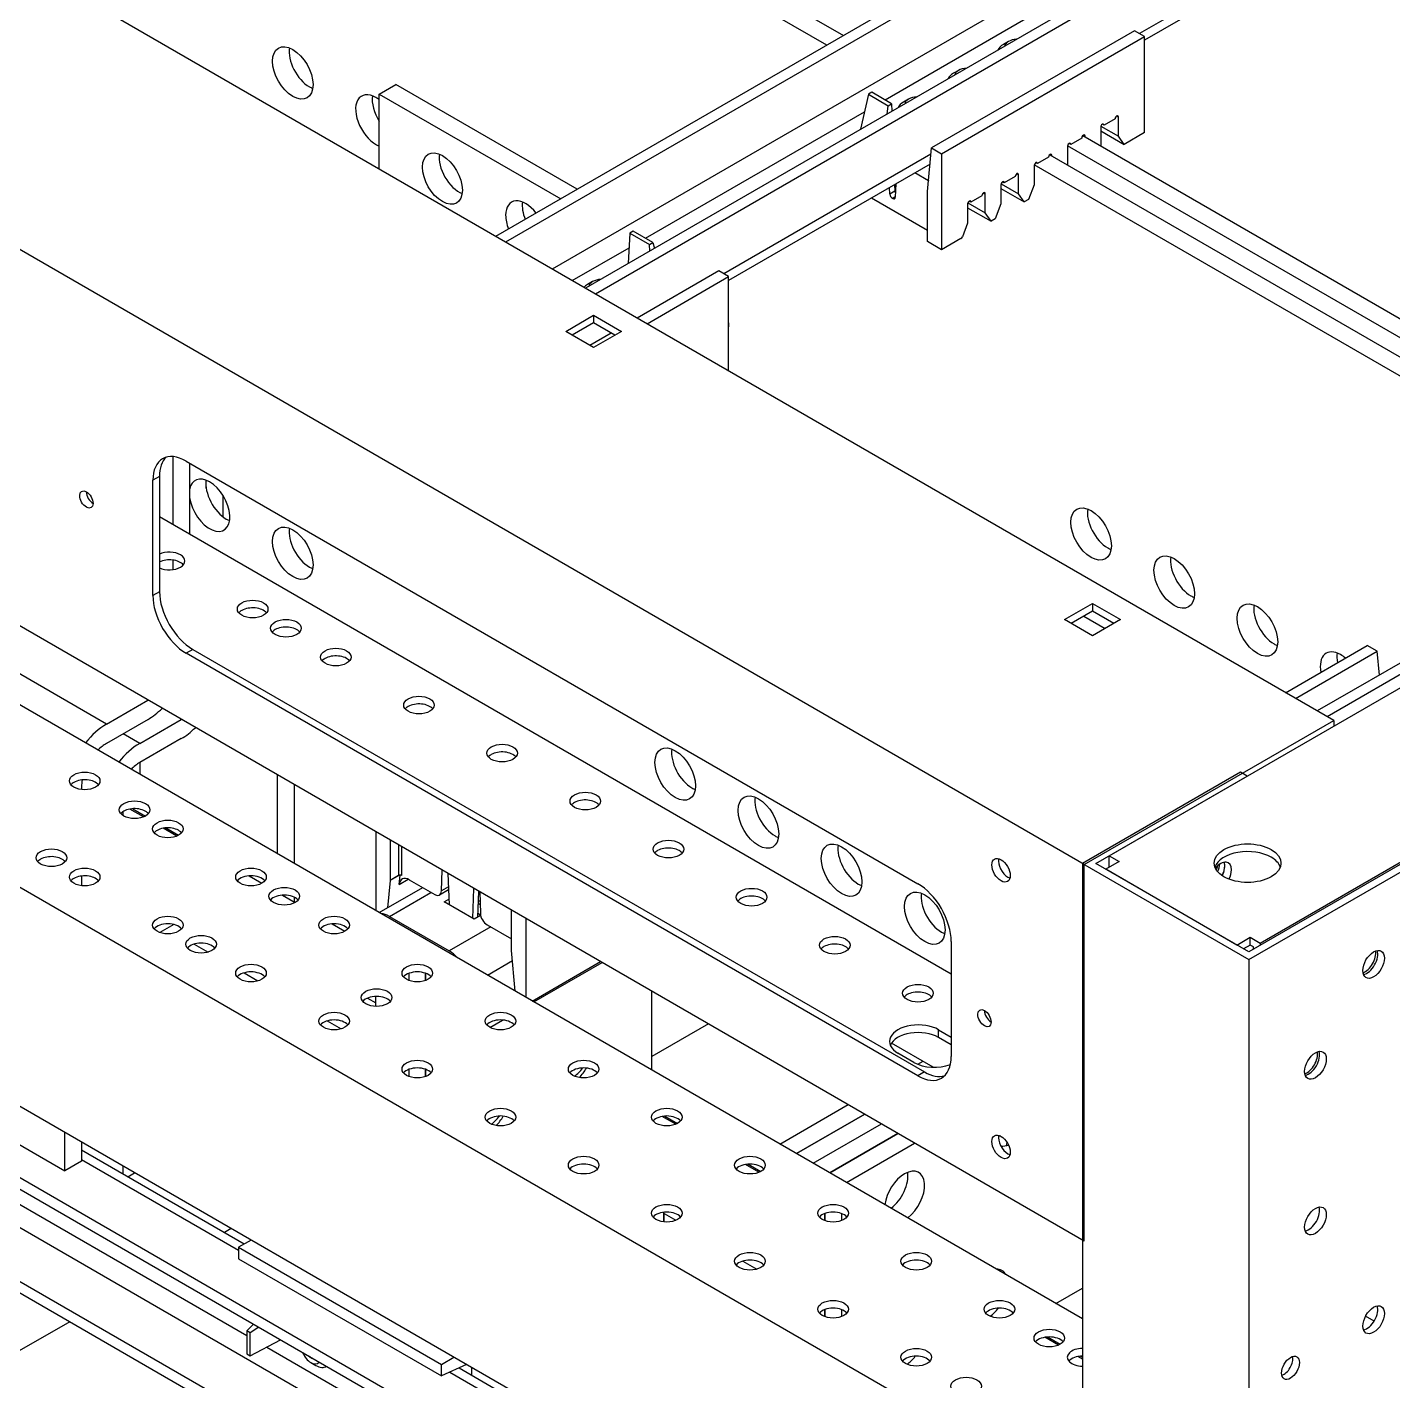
# Model space of a CAD drawing. Header units: millimetres. Extents: x -116965 to 323937, y 291661 to 566926.
# Drawn here: x -12979.3 to -12828.3, y 325471.9 to 325621.5 of the extents above; entities that cross this region are included whole.
import ezdxf

# ---------------------------------------------------------------- set-up
doc = ezdxf.new("R2010")
doc.units = ezdxf.units.MM
doc.layers.add('ALPHA', color=255, linetype='Continuous')

msp = doc.modelspace()

# ---------------------------------------------------------------- linework, layer by layer
at = {"layer": 'ALPHA'}
for p, q in [((-12775.259484, 325686.270321), (-12927.503817, 325598.372014)), ((-12774.156397, 325685.633453), (-12926.40073, 325597.735147)), ((-12773.053311, 325680.326225), (-12921.252993, 325594.763099)), ((-12765.331705, 325680.538515), (-12917.576037, 325592.640208)), ((-12764.228618, 325679.901647), (-12916.472951, 325592.003341)), ((-12834.862929, 325544.885773), (-13055.480244, 325672.259239)), ((-12890.899727, 325619.505395), (-12955.511242, 325656.808871)), ((-12953.790939, 325657.938544), (-12889.061249, 325620.566841)), ((-12862.440093, 325528.964089), (-13083.057409, 325656.337556)), ((-12859.682377, 325529.91939), (-12643.477407, 325654.745388)), ((-12842.989, 325520.281465), (-12626.78403, 325645.107462)), ((-12833.420155, 325634.0098), (-12856.336347, 325620.77913)), ((-12833.527483, 325632.892638), (-12855.784804, 325620.042367)), ((-12688.115644, 325631.712019), (-12836.683022, 325545.936604)), ((-12687.012558, 325631.075152), (-12835.579935, 325545.299736)), ((-12884.465055, 325613.455155), (-12866.7892, 325623.660315)), ((-12856.887891, 325621.097563), (-12879.317318, 325608.147928)), ((-12878.214231, 325607.51106), (-12855.784804, 325620.460696)), ((-12855.784804, 325620.460696), (-12856.887891, 325621.097563)), ((-12855.784804, 325609.846241), (-12855.784804, 325620.460696)), ((-12870.823551, 325619.908744), (-12871.375095, 325619.590311)), ((-12876.338984, 325616.724408), (-12876.890527, 325616.405974)), ((-12862.440093, 325487.355423), (-13083.057409, 325614.72889)), ((-12940.37316, 325614.102637), (-12938.534682, 325615.164083)), ((-12918.476891, 325603.583712), (-12938.534682, 325615.164083)), ((-12885.935837, 325614.304312), (-12886.303533, 325614.092023)), ((-12883.729664, 325613.030577), (-12885.935837, 325614.304312)), ((-12940.37316, 325605.802133), (-12940.37316, 325614.102637)), ((-12940.37316, 325614.102637), (-12920.315369, 325602.522266)), ((-12886.303533, 325614.092023), (-12887.171614, 325610.220054)), ((-12886.303533, 325614.092023), (-12884.09736, 325612.818288)), ((-12884.236538, 325611.888777), (-12884.09736, 325612.818288)), ((-12884.09736, 325612.818288), (-12883.729664, 325613.030577)), ((-12883.729664, 325613.030577), (-12883.699023, 325612.199112)), ((-12881.854417, 325613.540071), (-12882.40596, 325613.221637)), ((-12910.939133, 325598.170339), (-12886.740901, 325612.141195)), ((-12859.03891, 325611.364108), (-12860.252305, 325610.663554)), ((-12858.855062, 325611.682541), (-12858.671214, 325611.576397)), ((-12858.671214, 325609.453506), (-12858.671214, 325611.576397)), ((-12887.171614, 325610.220054), (-12887.172631, 325610.193623)), ((-12887.149233, 325610.207132), (-12887.171614, 325610.220054)), ((-12860.62, 325610.451265), (-12860.62, 325608.39206)), ((-12860.62, 325610.040294), (-12858.034347, 325608.547467)), ((-12860.597614, 325610.565713), (-12858.671214, 325609.453506)), ((-12860.252305, 325610.663554), (-12860.436153, 325610.769698)), ((-12855.784804, 325609.846241), (-12858.034347, 325608.547467)), ((-12864.296956, 325608.328373), (-12864.296956, 325606.269169)), ((-12799.895084, 325571.209622), (-12864.290413, 325608.388282)), ((-12863.92926, 325608.540663), (-12864.113108, 325608.646807)), ((-12862.715865, 325609.241217), (-12863.92926, 325608.540663)), ((-12862.580628, 325609.524029), (-12798.056607, 325572.271068)), ((-12862.532017, 325609.55965), (-12862.348169, 325609.453506)), ((-12862.348169, 325609.389819), (-12862.348169, 325609.453506)), ((-12858.034347, 325608.547467), (-12858.671214, 325609.453506)), ((-12879.382096, 325607.473661), (-12902.298288, 325594.242991)), ((-12879.781074, 325603.320739), (-12879.317318, 325608.147928)), ((-12879.317318, 325608.147928), (-12878.214231, 325607.51106)), ((-12878.214231, 325607.51106), (-12878.214231, 325596.896605)), ((-12866.39282, 325607.118325), (-12867.606215, 325606.417771)), ((-12866.257584, 325607.401138), (-12801.733562, 325570.148177)), ((-12866.208972, 325607.436759), (-12866.025125, 325607.330615)), ((-12866.025125, 325607.266928), (-12866.025125, 325607.330615)), ((-12879.489424, 325606.356499), (-12901.746745, 325593.506228)), ((-12879.671211, 325604.531044), (-12881.161207, 325605.391294)), ((-12869.885928, 325605.313868), (-12869.70208, 325605.207723)), ((-12869.70208, 325603.084832), (-12869.70208, 325605.207723)), ((-12867.973911, 325606.205482), (-12867.973911, 325604.082591)), ((-12803.572039, 325569.086731), (-12867.967368, 325606.265391)), ((-12867.606215, 325606.417771), (-12867.790063, 325606.523916)), ((-12883.924981, 325603.045779), (-12883.952039, 325603.780006)), ((-12883.400496, 325604.09844), (-12883.373438, 325603.364213)), ((-12883.385949, 325603.703701), (-12883.294032, 325603.650633)), ((-12883.278074, 325604.169121), (-12883.323259, 325602.701093)), ((-12879.664421, 325604.534964), (-12879.671211, 325604.531044)), ((-12871.650866, 325604.082591), (-12871.650866, 325601.9597)), ((-12871.650866, 325603.671621), (-12869.065213, 325602.178793)), ((-12871.62848, 325604.19704), (-12869.70208, 325603.084832)), ((-12871.283171, 325604.29488), (-12871.467018, 325604.401025)), ((-12870.069775, 325604.995434), (-12871.283171, 325604.29488)), ((-12867.973911, 325604.082591), (-12868.610778, 325602.441161)), ((-12885.941249, 325602.631535), (-12879.780614, 325599.074691)), ((-12883.373438, 325603.364213), (-12883.924981, 325603.045779)), ((-12883.64947, 325602.582111), (-12883.321086, 325602.771703)), ((-12883.598863, 325602.552892), (-12883.64947, 325602.582111)), ((-12883.322917, 325602.71221), (-12883.598863, 325602.552892)), ((-12879.780614, 325603.320473), (-12879.781074, 325603.320739)), ((-12879.780614, 325597.800956), (-12879.780614, 325603.320473)), ((-12874.960126, 325602.171989), (-12875.143974, 325602.278134)), ((-12873.746731, 325602.872543), (-12874.960126, 325602.171989)), ((-12873.562883, 325603.190977), (-12873.379035, 325603.084832)), ((-12873.379035, 325600.961941), (-12873.379035, 325603.084832)), ((-12869.065213, 325602.178793), (-12869.70208, 325603.084832)), ((-12868.610778, 325602.441161), (-12869.065213, 325602.178793)), ((-12875.327821, 325601.9597), (-12875.327821, 325599.836809)), ((-12875.327821, 325601.54873), (-12872.742168, 325600.055902)), ((-12875.305435, 325602.074149), (-12873.379035, 325600.961941)), ((-12872.742168, 325600.055902), (-12873.379035, 325600.961941)), ((-12871.650866, 325601.9597), (-12872.287733, 325600.31827)), ((-12875.327821, 325599.836809), (-12875.911616, 325598.332165)), ((-12872.287733, 325600.31827), (-12872.742168, 325600.055902)), ((-12912.669959, 325598.745054), (-12912.838733, 325595.375292)), ((-12912.302264, 325598.957343), (-12912.669959, 325598.745054)), ((-12912.669959, 325598.745054), (-12910.501113, 325597.49287)), ((-12910.133417, 325597.705159), (-12912.302264, 325598.957343)), ((-12910.501113, 325597.49287), (-12910.133417, 325597.705159)), ((-12910.133417, 325597.705159), (-12909.956013, 325597.039631)), ((-12878.214231, 325596.896605), (-12879.780614, 325597.800956)), ((-12876.070833, 325598.134096), (-12878.214231, 325596.896605)), ((-12919.046819, 325593.489365), (-12912.751141, 325597.124176)), ((-12910.478521, 325596.737961), (-12910.501113, 325597.49287)), ((-12862.623941, 325478.757714), (-13065.683795, 325595.994376)), ((-12916.785492, 325593.372606), (-12917.337035, 325593.054172)), ((-12902.849832, 325594.561425), (-12911.876757, 325589.349727)), ((-12910.77367, 325588.71286), (-12901.746745, 325593.924557)), ((-12901.746745, 325593.924557), (-12902.849832, 325594.561425)), ((-12901.746745, 325583.501162), (-12901.746745, 325593.924557)), ((-12919.763826, 325587.874318), (-12916.675183, 325589.657546)), ((-12916.675183, 325588.80839), (-12919.028435, 325587.449739)), ((-12916.675183, 325589.657546), (-12916.675183, 325588.80839)), ((-12916.675183, 325589.657546), (-12913.586541, 325587.874318)), ((-12914.321932, 325587.449739), (-12916.675183, 325588.80839)), ((-12916.675183, 325586.091089), (-12919.763826, 325587.874318)), ((-12914.744782, 325587.693872), (-12917.098033, 325586.335222)), ((-12913.586541, 325587.874318), (-12916.675183, 325586.091089)), ((-12862.715865, 325458.643321), (-13083.149333, 325585.910643)), ((-12963.170283, 325566.528647), (-12963.170283, 325574.038082)), ((-12961.717885, 325573.544803), (-12880.82487, 325526.841198)), ((-12961.331805, 325573.321899), (-12961.331805, 325565.467202)), ((-12964.65945, 325571.84649), (-12965.394841, 325571.421911)), ((-12965.394841, 325558.684565), (-12965.394841, 325571.421911)), ((-12964.65945, 325571.84649), (-12964.65945, 325559.109143)), ((-12959.493327, 325570.540912), (-12959.493327, 325571.439945)), ((-12957.65485, 325569.778977), (-12957.65485, 325567.391613)), ((-12877.147914, 325516.86361), (-12964.65945, 325567.388418)), ((-12862.715865, 325434.442363), (-13083.149333, 325561.709685)), ((-12963.170283, 325561.555849), (-12963.170283, 325562.606532)), ((-12964.65945, 325559.109143), (-12965.394841, 325558.684565)), ((-12970.524193, 325544.471809), (-12993.689011, 325557.846023)), ((-12864.609497, 325556.030951), (-12861.520854, 325557.814179)), ((-12861.520854, 325556.965023), (-12863.874106, 325555.606373)), ((-12861.520854, 325557.814179), (-12861.520854, 325556.965023)), ((-12861.520854, 325557.814179), (-12858.432212, 325556.030951)), ((-12859.167603, 325555.606373), (-12861.520854, 325556.965023)), ((-12861.520854, 325554.247722), (-12864.609497, 325556.030951)), ((-12862.495248, 325556.402457), (-12860.141996, 325555.043807)), ((-12858.432212, 325556.030951), (-12861.520854, 325554.247722)), ((-12960.982494, 325552.74047), (-12961.717885, 325552.315891)), ((-12960.982494, 325552.74047), (-12880.089478, 325506.036865)), ((-12840.176129, 325547.95335), (-12831.149204, 325553.165048)), ((-12839.073043, 325547.316483), (-12830.046117, 325552.528181)), ((-12830.046117, 325552.528181), (-12831.149204, 325553.165048)), ((-12829.818807, 325549.89966), (-12830.046117, 325552.528181)), ((-12880.82487, 325505.612287), (-12961.717885, 325552.315891)), ((-12970.524193, 325544.471809), (-12965.946384, 325547.114808)), ((-12965.927999, 325545.002532), (-12970.524193, 325542.348918)), ((-12966.847238, 325542.348918), (-12962.269429, 325544.991917)), ((-12862.440093, 325528.964089), (-12834.862929, 325544.885773)), ((-12834.862929, 325544.885773), (-12834.862929, 325544.248905)), ((-12966.847238, 325542.348918), (-12968.685716, 325543.410363)), ((-12962.251044, 325542.87964), (-12966.847238, 325540.226027)), ((-12966.810468, 325538.909834), (-12966.810468, 325540.247255)), ((-12951.606258, 325530.131679), (-12951.606258, 325538.835533)), ((-12845.158403, 325539.153967), (-12862.623941, 325529.070234)), ((-12844.423012, 325538.729388), (-12845.158403, 325539.153967)), ((-12973.28191, 325537.572413), (-12973.28191, 325537.244013)), ((-12949.767781, 325537.774087), (-12949.767781, 325529.070234)), ((-12861.153159, 325529.070234), (-12844.423012, 325538.729388)), ((-12968.7041, 325534.797602), (-12968.7041, 325534.3819)), ((-12966.42023, 325534.226459), (-12967.925741, 325535.095665)), ((-12967.623714, 325535.13358), (-12966.222155, 325534.324389)), ((-12962.743275, 325532.103567), (-12964.248785, 325532.972774)), ((-12963.946759, 325533.010689), (-12962.5452, 325532.201498)), ((-12940.722471, 325523.847922), (-12940.722471, 325532.551775)), ((-12939.156088, 325531.647424), (-12939.156088, 325527.210581)), ((-12938.236849, 325531.116701), (-12938.236849, 325527.741304)), ((-12937.869153, 325527.741304), (-12937.869153, 325530.904412)), ((-12859.682377, 325528.645656), (-12859.682377, 325529.91939)), ((-12859.682377, 325529.91939), (-12858.57929, 325529.282523)), ((-12975.120387, 325529.245769), (-12975.120387, 325529.319277)), ((-12933.501594, 325526.039214), (-12933.430718, 325528.34188)), ((-12862.623941, 325529.070234), (-12844.239165, 325518.455778)), ((-12862.623941, 325529.070234), (-12862.623941, 325104.492012)), ((-12862.440093, 325487.355423), (-12862.440093, 325528.964089)), ((-12844.239165, 325519.304935), (-12861.153159, 325529.070234)), ((-12858.57929, 325529.282523), (-12860.050072, 325528.433366)), ((-12845.562869, 325520.069175), (-12860.050072, 325528.433366)), ((-12827.509018, 325528.964089), (-12844.239165, 325519.304935)), ((-12844.239165, 325518.455778), (-12826.773627, 325528.539511)), ((-12973.28191, 325527.689706), (-12973.28191, 325526.629558)), ((-12971.443432, 325527.122878), (-12971.443432, 325527.196386)), ((-12956.018605, 325527.215643), (-12956.018605, 325527.10362)), ((-12954.754371, 325527.703461), (-12953.352812, 325526.89427)), ((-12939.155628, 325527.210316), (-12939.447279, 325524.174556)), ((-12938.236849, 325527.741304), (-12939.156088, 325527.210581)), ((-12939.156088, 325527.210581), (-12939.155628, 325527.210316)), ((-12938.223393, 325527.748542), (-12939.155628, 325527.210316)), ((-12938.156361, 325526.76653), (-12938.058493, 325527.785237)), ((-12938.156361, 325526.76653), (-12937.174622, 325527.333338)), ((-12937.059318, 325527.273745), (-12934.236537, 325525.644012)), ((-12932.776251, 325527.964023), (-12932.649156, 325524.515248)), ((-12951.077416, 325525.58057), (-12949.675857, 325524.771379)), ((-12949.767781, 325525.351374), (-12949.767781, 325524.824452)), ((-12940.367748, 325523.643122), (-12935.569321, 325526.413495)), ((-12939.251689, 325523.232283), (-12934.655495, 325525.885897)), ((-12932.710265, 325526.173473), (-12933.716537, 325525.592502)), ((-12932.721906, 325526.489366), (-12933.501594, 325526.039214)), ((-12930.043314, 325523.010764), (-12929.916219, 325526.312783)), ((-12929.388656, 325526.008194), (-12929.4994, 325523.130963)), ((-12929.261751, 325525.934926), (-12929.190876, 325523.550419)), ((-12933.184712, 325524.824452), (-12932.671471, 325525.120772)), ((-12929.875453, 325522.91385), (-12933.184712, 325524.824452)), ((-12929.219656, 325524.518673), (-12929.441067, 325524.646505)), ((-12929.230293, 325524.876547), (-12929.427823, 325524.990591)), ((-12925.742555, 325519.466274), (-12925.742555, 325523.903117)), ((-13028.822319, 325522.489271), (-12862.623941, 325426.534593)), ((-12963.091542, 325522.328812), (-12964.622639, 325521.444832)), ((-12945.561983, 325522.396233), (-12944.160424, 325521.587043)), ((-12939.251689, 325523.232283), (-12932.633169, 325519.411079)), ((-12929.161957, 325523.325787), (-12929.875453, 325522.91385)), ((-12929.167972, 325523.354542), (-12929.483777, 325523.536872)), ((-12928.455933, 325522.306578), (-12925.742555, 325520.740009)), ((-12924.176172, 325522.998765), (-12924.176172, 325514.294912)), ((-13028.822319, 325521.215537), (-12862.623941, 325425.260859)), ((-12965.210993, 325521.796392), (-12965.210993, 325521.908416)), ((-12928.036975, 325522.064693), (-12932.633169, 325519.411079)), ((-12845.562869, 325520.069175), (-12844.092086, 325520.918332)), ((-12844.092086, 325520.918332), (-12842.989, 325520.281465)), ((-12844.092086, 325520.069175), (-12844.092086, 325520.918332)), ((-12960.832596, 325520.173692), (-12959.293915, 325519.285334)), ((-12925.742555, 325519.466805), (-12925.743015, 325519.46654)), ((-12925.743015, 325519.46654), (-12925.742555, 325519.466274)), ((-12925.354619, 325514.975288), (-12925.743015, 325519.46654)), ((-12877.147914, 325520.472525), (-12877.147914, 325507.735178)), ((-12844.092086, 325520.069175), (-12844.827478, 325519.644597)), ((-12843.724391, 325519.856886), (-12844.092086, 325520.069175)), ((-12843.724391, 325519.602139), (-12843.724391, 325519.856886)), ((-12842.989, 325520.281465), (-12842.989, 325520.026718)), ((-12928.423055, 325516.746851), (-12925.646452, 325518.349924)), ((-12923.459166, 325513.880948), (-12915.921408, 325518.232875)), ((-12923.275318, 325513.774803), (-12915.73756, 325518.12673)), ((-12844.239165, 325518.455778), (-12844.239165, 325093.877556)), ((-12955.317163, 325516.989355), (-12953.778482, 325516.100998)), ((-12937.082285, 325516.150995), (-12937.082285, 325516.939357)), ((-12937.082285, 325516.150995), (-12937.082285, 325516.939357)), ((-12935.243807, 325516.939357), (-12935.243807, 325516.150995)), ((-12935.243807, 325516.150995), (-12935.243807, 325516.939357)), ((-12910.240512, 325506.249154), (-12910.240512, 325514.953008)), ((-13023.674581, 325513.997707), (-12862.623941, 325421.015076)), ((-12941.664252, 325514.201782), (-12940.75924, 325513.679273)), ((-12940.75924, 325513.288791), (-12940.75924, 325514.388189)), ((-12946.124774, 325511.682127), (-12944.586094, 325510.79377)), ((-12928.147142, 325510.962054), (-12926.731656, 325511.779286)), ((-13028.822319, 325511.025659), (-12862.623941, 325415.070981)), ((-12903.989688, 325511.344093), (-12910.240512, 325507.735178)), ((-12878.545157, 325509.858069), (-12878.545157, 325510.707226)), ((-12878.545157, 325510.707226), (-12877.147914, 325509.900527)), ((-13028.822319, 325509.751925), (-12862.623941, 325413.797247)), ((-12879.125296, 325506.562869), (-12883.743036, 325509.228922)), ((-12877.147914, 325509.051371), (-12878.545157, 325509.858069)), ((-12881.266104, 325507.098311), (-12883.031043, 325508.117299)), ((-12880.82487, 325506.886022), (-12880.254941, 325507.21507)), ((-12937.082285, 325505.53654), (-12937.082285, 325506.324902)), ((-12937.082285, 325505.53654), (-12937.082285, 325506.324902)), ((-12935.243807, 325506.324902), (-12935.243807, 325505.53654)), ((-12935.243807, 325505.53654), (-12935.243807, 325506.324902)), ((-12880.089478, 325506.036865), (-12880.82487, 325505.612287)), ((-12989.092817, 325503.181577), (-12975.120387, 325495.11459)), ((-12907.588946, 325500.260201), (-12909.094456, 325501.129408)), ((-12908.79243, 325501.167322), (-12907.390871, 325500.358132)), ((-12896.084234, 325498.076024), (-12888.546476, 325502.42795)), ((-12894.245756, 325497.014578), (-12886.707998, 325501.366505)), ((-12886.707998, 325501.366505), (-12894.245756, 325497.014578)), ((-12892.407279, 325495.953132), (-12884.86952, 325500.305059)), ((-12892.407279, 325495.953132), (-12884.86952, 325500.305059)), ((-12975.120387, 325495.11459), (-12975.120387, 325499.339144)), ((-12973.28191, 325498.277698), (-12973.28191, 325496.176036)), ((-12890.568801, 325494.891687), (-12883.031043, 325499.243614)), ((-12883.031043, 325499.243614), (-12890.568801, 325494.891687)), ((-12888.730323, 325493.830241), (-12881.192565, 325498.182168)), ((-12991.278621, 325497.84136), (-12955.007442, 325476.900185)), ((-12973.28191, 325497.422293), (-12955.288626, 325487.033865)), ((-12973.28191, 325496.176036), (-12975.120387, 325495.11459)), ((-12973.28191, 325496.367096), (-12955.926681, 325486.34705)), ((-12968.7041, 325495.634699), (-12968.7041, 325494.779293)), ((-12898.396558, 325494.952973), (-12899.902068, 325495.82218)), ((-12899.600042, 325495.860094), (-12898.198483, 325495.050904)), ((-12968.157969, 325494.463984), (-12967.417166, 325494.891687)), ((-12908.966954, 325490.503517), (-12908.966954, 325489.483022)), ((-12908.890802, 325490.397372), (-12907.588946, 325489.645745)), ((-12908.890802, 325489.473907), (-12908.890802, 325490.397372)), ((-12891.120344, 325489.614856), (-12891.120344, 325490.403218)), ((-12891.120344, 325490.403218), (-12891.120344, 325489.614856)), ((-12889.281867, 325490.403218), (-12889.281867, 325489.614856)), ((-12956.753996, 325488.735303), (-12957.494799, 325488.3076)), ((-12954.547823, 325487.461568), (-12955.926681, 325486.665484)), ((-12955.926681, 325486.665484), (-12955.926681, 325485.391749)), ((-12955.926681, 325486.665484), (-12933.497254, 325473.715848)), ((-12955.926681, 325485.391749), (-12933.497254, 325472.442113)), ((-12900.162834, 325485.145988), (-12898.624154, 325484.257631)), ((-12865.565505, 325480.456027), (-12862.623941, 325482.15434)), ((-12974.587229, 325478.439281), (-12981.205748, 325474.618077)), ((-12891.120344, 325479.000401), (-12891.120344, 325479.788763)), ((-12891.120344, 325479.788763), (-12891.120344, 325479.000401)), ((-12889.281867, 325479.788763), (-12889.281867, 325479.000401)), ((-12830.39793, 325478.493797), (-12831.348935, 325479.04286)), ((-12955.007442, 325477.430908), (-12954.271912, 325478.17384)), ((-12954.639746, 325477.218618), (-12955.007442, 325477.430908)), ((-12955.007442, 325477.430908), (-12955.007442, 325474.883438)), ((-12953.670716, 325477.826738), (-12954.639746, 325477.218618)), ((-12954.639746, 325474.671149), (-12954.639746, 325477.218618)), ((-12954.639746, 325474.671149), (-12951.276168, 325476.444246)), ((-12952.813804, 325475.633687), (-12935.519579, 325465.648862)), ((-12865.30396, 325475.846953), (-12866.809471, 325476.71616)), ((-12866.507445, 325476.754074), (-12865.105886, 325475.944884)), ((-12955.007442, 325474.883438), (-12954.639746, 325474.671149)), ((-12947.929303, 325473.917523), (-12947.37776, 325473.599089)), ((-12933.497254, 325473.715848), (-12932.118395, 325474.511932)), ((-12862.623941, 325474.299643), (-12863.132516, 325474.593269)), ((-12862.830489, 325474.631183), (-12862.623941, 325474.511932)), ((-12946.192846, 325473.509389), (-12946.23376, 325473.485767)), ((-12933.497254, 325472.442113), (-12933.497254, 325473.715848)), ((-12930.723808, 325473.706767), (-12933.497254, 325472.442113)), ((-12932.572772, 325472.863665), (-12913.641695, 325461.933802)), ((-12931.551617, 325473.329297), (-12913.00364, 325462.620617)), ((-12930.187994, 325473.397414), (-12930.187994, 325472.542009))]:
    msp.add_line(p, q, dxfattribs=at)
for centre, major_axis, start_param, end_param in [((-12949.933244, 325616.437817), (-1.586, 2.747033), 0.7853981634, 7.0685834706), ((-12948.094766, 325617.499263), (-1.586, 2.747033), 0.6182324985, 2.3561944902), ((-12869.757234, 325618.656239), (-2.288, 0), 5.4977871438, 6.048268686), ((-12869.757234, 325619.293106), (-1.508, 0), 4.8150711722, 6.1805031154), ((-12875.272667, 325615.471902), (-2.288, 0), 5.4977871438, 6.048268686), ((-12875.272667, 325616.108769), (-1.508, 0), 4.8150711722, 6.1805031154), ((-12948.094766, 325617.499263), (-1.586, 2.747033), 2.3561944902, 2.5233601551), ((-12940.740856, 325611.13059), (-1.586, 2.747033), 5.4977871438, 8.8040575241), ((-12858.009362, 325616.437817), (-1.586, 2.747033), 3.7988663185, 4.0551153155), ((-12938.902378, 325612.192035), (-1.586, 2.747033), 0.6182324985, 1.6410351767), ((-12940.740856, 325611.13059), (-1.586, 2.747033), 5.333109417, 5.4977871438), ((-12880.7881, 325612.287565), (-2.288, 0), 5.4977871438, 6.048268686), ((-12880.7881, 325612.924433), (-1.508, 0), 4.8150711722, 6.1805031154), ((-12858.855062, 325611.470252), (0.13, 0.225167), 5.4977871438, 8.6393797974), ((-12860.436153, 325610.557409), (0.13, 0.225167), 5.4977871438, 8.6393797974), ((-12864.113108, 325608.434518), (0.13, 0.225167), 5.4977871438, 8.6393797974), ((-12862.532017, 325609.347361), (0.13, 0.225167), 5.4977871438, 8.6393797974), ((-12933.386945, 325604.761916), (-1.56, 2.701999), 0.7853981634, 7.0685834706), ((-12931.548467, 325605.823362), (-1.56, 2.701999), 0.6301372461, 2.5114554075), ((-12866.208972, 325607.22447), (0.13, 0.225167), 5.4977871438, 8.6393797974), ((-12869.885928, 325605.101579), (0.13, 0.225167), 5.4977871438, 8.6393797974), ((-12867.790063, 325606.311627), (0.13, 0.225167), 5.4977871438, 8.6393797974), ((-12879.671211, 325605.804779), (-0.78, 1.351), 2.3561944902, 2.3617043931), ((-12871.467018, 325604.188736), (0.13, 0.225167), 5.4977871438, 8.6393797974), ((-12924.194557, 325599.454689), (-1.56, 2.701999), 4.9442711294, 7.0685834706), ((-12922.356079, 325600.516134), (-1.56, 2.701999), 0.6301372461, 1.3389141778), ((-12883.64947, 325602.900544), (-0.195, 0.33775), 0.8288490588, 2.3561944902), ((-12883.598863, 325602.871326), (-0.195, 0.33775), 2.3561944902, 3.8920842319), ((-12883.097927, 325603.218978), (-0.195, 0.33775), 0.8288490588, 1.4798786113), ((-12875.143974, 325602.065845), (0.13, 0.225167), 5.4977871438, 8.6393797974), ((-12873.562883, 325602.978688), (0.13, 0.225167), 5.4977871438, 8.6393797974), ((-12924.194557, 325599.454689), (-1.56, 2.701999), 0.7853981634, 1.3389141778), ((-12876.070833, 325598.346385), (0.13, 0.225167), 3.926990817, 4.9741883682), ((-12915.719175, 325592.756967), (-1.508, 0), 4.8150711721, 6.1805031154), ((-12915.719175, 325592.1201), (-2.288, 0), 5.4977871438, 5.7977184135), ((-12903.971303, 325589.901679), (-1.586, 2.747033), 3.7988663185, 4.0551153155), ((-12961.717885, 325569.29902), (-2.6, 4.503332), 5.4977871438, 7.0685834706), ((-12960.982494, 325569.723599), (-2.6, 4.503332), 0.1418970546, 0.7853981634), ((-12959.125632, 325568.672767), (-1.586, 2.747033), 5.4977871438, 6.8872636962), ((-12959.125632, 325568.672767), (-1.586, 2.747033), 0.9667179378, 5.4977871438), ((-12957.287154, 325569.734213), (-1.586, 2.747033), 0.6182324985, 2.3561944902), ((-12972.748751, 325569.29902), (-0.52, 0.900666), 0.7853981634, 7.0685834706), ((-12972.01336, 325569.723599), (-0.52, 0.900666), 0.7853981634, 2.3561944902), ((-12861.686317, 325565.488431), (-1.586, 2.747033), 0.7853981634, 7.0685834706), ((-12859.84784, 325566.549876), (-1.586, 2.747033), 0.6182324985, 2.3561944902), ((-12957.287154, 325569.734213), (-1.586, 2.747033), 2.3561944902, 2.5233601551), ((-12949.933244, 325563.36554), (-1.586, 2.747033), 0.7853981634, 7.0685834706), ((-12948.094766, 325564.426985), (-1.586, 2.747033), 0.6182324985, 2.3561944902), ((-12963.556363, 325562.505769), (-1.69, 0), 0.8596351127, 5.4235501945), ((-12859.84784, 325566.549876), (-1.586, 2.747033), 2.3561944902, 2.5233601551), ((-12852.493929, 325560.181203), (-1.586, 2.747033), 0.7853981634, 7.0685834706), ((-12850.655452, 325561.242649), (-1.586, 2.747033), 0.6182324985, 2.3561944902), ((-12963.556363, 325561.656612), (-1.69, 0), 3.5917893435, 5.4235501945), ((-12948.094766, 325564.426985), (-1.586, 2.747033), 2.3561944902, 2.5233601551), ((-12961.717885, 325556.561674), (-2.6, 4.503332), 0.7853981634, 2.3561944902), ((-12960.982494, 325556.986252), (-2.6, 4.503332), 0.7853981634, 2.3561944902), ((-12850.655452, 325561.242649), (-1.586, 2.747033), 2.3561944902, 2.5233601551), ((-12954.363975, 325557.198541), (-1.69, 0), 2.3561944902, 8.6393797974), ((-12954.363975, 325556.349385), (-1.69, 0), 5.4977871438, 5.8329886172), ((-12954.363975, 325556.349385), (-1.69, 0), 3.5917893435, 5.4977871438), ((-12843.301541, 325554.873975), (-1.586, 2.747033), 0.7853981634, 7.0685834706), ((-12841.463063, 325555.935421), (-1.586, 2.747033), 0.6182324985, 2.3561944902), ((-12950.68702, 325555.07565), (-1.69, 0), 2.3561944902, 8.6393797974), ((-12950.68702, 325554.226493), (-1.69, 0), 5.4977871438, 5.8329886172), ((-12950.68702, 325554.226493), (-1.69, 0), 3.5917893435, 5.4977871438), ((-12945.171587, 325551.891313), (-1.69, 0), 2.3561944902, 8.6393797974), ((-12841.463063, 325555.935421), (-1.586, 2.747033), 2.3561944902, 2.5233601551), ((-12834.109153, 325549.566747), (-1.586, 2.747033), 5.4977871438, 7.3119935249), ((-12832.270675, 325550.628193), (-1.586, 2.747033), 0.6182324985, 1.0288082178), ((-12945.171587, 325551.042157), (-1.69, 0), 5.4977871438, 5.8329886172), ((-12945.171587, 325551.042157), (-1.69, 0), 3.5917893435, 5.4977871438), ((-12834.109153, 325549.566747), (-1.586, 2.747033), 5.2543770894, 5.4977871438), ((-12935.979198, 325546.584085), (-1.69, 0), 2.3561944902, 8.6393797974), ((-12935.979198, 325545.734929), (-1.69, 0), 5.4977871438, 5.8329886172), ((-12935.979198, 325545.734929), (-1.69, 0), 3.5917893435, 5.4977871438), ((-12965.927999, 325550.309759), (3.25, 5.629165), 3.926990817, 4.2711141807), ((-12970.524193, 325539.164581), (3.25, 5.629165), 0.7853981634, 1.3163289075), ((-12962.251044, 325548.186868), (3.25, 5.629165), 3.926990817, 4.2711141807), ((-12970.524193, 325539.164581), (1.95, 3.377499), 0.7853981634, 1.1378467786), ((-12966.847238, 325537.04169), (3.25, 5.629165), 0.7853981634, 1.3163289075), ((-12926.78681, 325541.276858), (-1.69, 0), 2.3561944902, 8.6393797974), ((-12907.648258, 325538.952292), (-1.586, 2.747033), 0.7853981634, 7.0685834706), ((-12926.78681, 325540.427701), (-1.69, 0), 5.4977871438, 5.8329886172), ((-12926.78681, 325540.427701), (-1.69, 0), 3.5917893435, 5.4977871438), ((-12905.809781, 325540.013737), (-1.586, 2.747033), 0.6182324985, 2.3561944902), ((-12972.932599, 325538.198666), (-1.69, 0), 5.4977871438, 11.780972451), ((-12966.847238, 325537.04169), (1.95, 3.377499), 0.7853981634, 1.1378467786), ((-12972.932599, 325537.349509), (-1.69, 0), 5.4977871438, 5.8329886172), ((-12972.932599, 325537.349509), (-1.69, 0), 3.5917893435, 5.4977871438), ((-12970.524193, 325539.164581), (1.95, 3.377499), 2.1344974402, 2.3561944902), ((-12905.809781, 325540.013737), (-1.586, 2.747033), 2.3561944902, 2.5233601551), ((-12967.417166, 325535.014329), (-1.69, 0), 5.4977871438, 11.780972451), ((-12917.594422, 325535.96963), (-1.69, 0), 2.3561944902, 8.6393797974), ((-12917.594422, 325535.120473), (-1.69, 0), 5.4977871438, 5.8329886172), ((-12917.594422, 325535.120473), (-1.69, 0), 3.5917893435, 5.4977871438), ((-12898.45587, 325533.645064), (-1.586, 2.747033), 0.7853981634, 7.0685834706), ((-12896.617392, 325534.70651), (-1.586, 2.747033), 0.6182324985, 2.3561944902), ((-12967.417166, 325534.165172), (-1.69, 0), 5.4977871438, 5.8329886172), ((-12967.417166, 325534.165172), (-1.69, 0), 3.5917893435, 5.4977871438), ((-12963.740211, 325532.891438), (-1.69, 0), 5.4977871438, 11.780972451), ((-12963.740211, 325532.042281), (-1.69, 0), 5.4977871438, 5.8329886172), ((-12963.740211, 325532.042281), (-1.69, 0), 3.5917893435, 5.4977871438), ((-12908.402034, 325530.662402), (-1.69, 0), 2.3561944902, 8.6393797974), ((-12896.617392, 325534.70651), (-1.586, 2.747033), 2.3561944902, 2.5233601551), ((-12889.263482, 325528.337836), (-1.586, 2.747033), 0.7853981634, 7.0685834706), ((-12844.386243, 325529.112692), (-3.692, 0), 2.3561944902, 8.6393797974), ((-12976.609554, 325529.707101), (-1.69, 0), 5.4977871438, 11.780972451), ((-12976.609554, 325528.857945), (-1.69, 0), 3.5917893435, 5.4977871438), ((-12908.402034, 325529.813246), (-1.69, 0), 5.4977871438, 5.8329886172), ((-12908.402034, 325529.813246), (-1.69, 0), 3.5917893435, 5.4977871438), ((-12887.425004, 325529.399282), (-1.586, 2.747033), 0.6182324985, 2.3561944902), ((-12871.632481, 325528.327222), (-0.715, 1.238416), 0.7853981634, 7.0685834706), ((-12844.386243, 325528.263535), (-3.692, 0), 3.926990817, 6.0826591128), ((-12844.386243, 325528.263535), (-3.692, 0), 3.342118848, 3.926990817), ((-12976.609554, 325528.857945), (-1.69, 0), 5.4977871438, 5.8329886172), ((-12972.932599, 325527.58421), (-1.69, 0), 5.4977871438, 11.780972451), ((-12954.547823, 325527.58421), (-1.69, 0), 2.3561944902, 8.6393797974), ((-12870.89709, 325528.7518), (-0.715, 1.238416), 0.5401439777, 0.7853981634), ((-12870.89709, 325528.7518), (-0.715, 1.238416), 0.7853981634, 2.6014486759), ((-12847.364577, 325527.690355), (0.845, 1.463583), 5.4977871438, 7.5804186019), ((-12848.835359, 325528.539511), (0.845, 1.463583), 4.9148385189, 5.2274041124), ((-12848.651511, 325528.433366), (0.845, 1.463583), 4.8586235436, 5.4175617027), ((-12848.099968, 325528.114933), (0.845, 1.463583), 4.7826868451, 5.8329886172), ((-12848.099968, 325528.114933), (0.845, 1.463583), 4.7826868451, 5.4977871438), ((-12848.099968, 325528.114933), (0.845, 1.463583), 5.4977871438, 5.8329886172), ((-12847.364577, 325527.690355), (0.845, 1.463583), 4.8068754969, 5.4977871438), ((-12972.932599, 325526.735054), (-1.69, 0), 5.4977871438, 5.8329886172), ((-12972.932599, 325526.735054), (-1.69, 0), 3.5917893435, 5.4977871438), ((-12954.547823, 325526.735054), (-1.69, 0), 3.5917893435, 5.8329886172), ((-12938.053001, 325527.635159), (-0.26, 0), 5.427038432, 5.4977871438), ((-12938.053001, 325527.635159), (-0.26, 0), 3.926990817, 5.427038432), ((-12937.059318, 325526.00001), (-0.78, 1.351), 5.4977871438, 6.9638637155), ((-12887.425004, 325529.399282), (-1.586, 2.747033), 2.3561944902, 2.5233601551), ((-12880.82487, 325522.595416), (-2.6, 4.503332), 3.926990817, 5.4977871438), ((-12950.870867, 325525.461319), (-1.69, 0), 2.3561944902, 8.6393797974), ((-12950.870867, 325524.612162), (-1.69, 0), 3.5917893435, 5.8329886172), ((-12934.236537, 325526.493168), (-0.52, 0.900666), 2.3561944902, 3.8920842319), ((-12899.209646, 325525.355174), (-1.69, 0), 2.3561944902, 8.6393797974), ((-12899.209646, 325524.506018), (-1.69, 0), 5.4977871438, 5.8329886172), ((-12899.209646, 325524.506018), (-1.69, 0), 3.5917893435, 5.4977871438), ((-12880.071094, 325523.030609), (-1.586, 2.747033), 0.7853981634, 7.0685834706), ((-12878.232616, 325524.092054), (-1.586, 2.747033), 0.6182324985, 2.3561944902), ((-12963.740211, 325522.276982), (-1.69, 0), 2.3561944902, 8.6393797974), ((-12963.740211, 325521.427826), (-1.69, 0), 3.5917893435, 5.8329886172), ((-12945.355434, 325522.276982), (-1.69, 0), 2.3561944902, 8.6393797974), ((-12945.355434, 325521.427826), (-1.69, 0), 3.5917893435, 5.8329886172), ((-12939.251689, 325520.684814), (-1.56, 2.701999), 5.4977871438, 5.9293016995), ((-12928.455933, 325523.155735), (-0.52, 0.900666), 0.8203047484, 2.3561944902), ((-12960.063255, 325520.154091), (-1.69, 0), 2.3561944902, 8.6393797974), ((-12890.017258, 325520.047947), (-1.69, 0), 2.3561944902, 8.6393797974), ((-12878.232616, 325524.092054), (-1.586, 2.747033), 2.3561944902, 2.5233601551), ((-12960.063255, 325519.304935), (-1.69, 0), 3.5917893435, 5.8329886172), ((-12932.633169, 325516.86361), (-1.56, 2.701999), 5.0662725881, 5.4977871438), ((-12890.017258, 325519.19879), (-1.69, 0), 5.4977871438, 5.8329886172), ((-12890.017258, 325519.19879), (-1.69, 0), 3.5917893435, 5.4977871438), ((-12830.450582, 325517.925055), (0.845, 1.463583), 2.3561944902, 8.6393797974), ((-12831.406591, 325518.477007), (0.845, 1.463583), 3.7428568703, 5.6819210905), ((-12831.185973, 325518.349634), (0.845, 1.463583), 3.5917893435, 5.8329886172), ((-12954.547823, 325516.969754), (-1.69, 0), 2.3561944902, 8.6393797974), ((-12936.163046, 325516.969754), (-1.69, 0), 2.3561944902, 8.6393797974), ((-12954.547823, 325516.120598), (-1.69, 0), 3.5917893435, 5.8329886172), ((-12936.163046, 325516.120598), (-1.69, 0), 3.5917893435, 5.8329886172), ((-12940.667316, 325514.263068), (-1.69, 0), 2.3561944902, 8.6393797974), ((-12880.82487, 325514.740719), (-1.69, 0), 2.3561944902, 8.6393797974), ((-12880.82487, 325513.891562), (-1.69, 0), 3.5917893435, 5.4977871438), ((-12940.667316, 325513.413912), (-1.69, 0), 3.5917893435, 5.8329886172), ((-12880.82487, 325513.891562), (-1.69, 0), 5.4977871438, 5.8329886172), ((-12945.355434, 325511.662527), (-1.69, 0), 2.3561944902, 8.6393797974), ((-12945.355434, 325510.81337), (-1.69, 0), 3.5917893435, 5.8329886172), ((-12926.970658, 325511.662527), (-1.69, 0), 2.3561944902, 8.6393797974), ((-12926.970658, 325510.81337), (-1.69, 0), 3.5917893435, 5.8329886172), ((-12873.470959, 325511.98096), (-0.52, 0.900666), 0.7853981634, 7.0685834706), ((-12872.735568, 325512.405539), (-0.52, 0.900666), 0.7853981634, 2.3561944902), ((-12880.7881, 325509.412262), (-3.172, 0), 3.926990817, 7.0685834706), ((-12880.7881, 325508.563106), (-3.172, 0), 3.926990817, 6.0492182714), ((-12936.163046, 325506.355299), (-1.69, 0), 2.3561944902, 8.6393797974), ((-12917.77827, 325506.355299), (-1.69, 0), 2.3561944902, 8.6393797974), ((-12879.023161, 325508.393274), (-3.172, 0), 0.7853981634, 2.1709209872), ((-12880.82487, 325509.858069), (-2.6, 4.503332), 2.3561944902, 3.926990817), ((-12836.885254, 325506.779877), (0.845, 1.463583), 2.3561944902, 8.6393797974), ((-12837.841263, 325507.331829), (0.845, 1.463583), 3.7428568703, 5.6819210905), ((-12837.620645, 325507.204455), (0.845, 1.463583), 3.5917893435, 5.8329886172), ((-12936.163046, 325505.506142), (-1.69, 0), 3.5917893435, 5.8329886172), ((-12917.77827, 325505.506142), (-1.69, 0), 3.5917893435, 5.8329886172), ((-12917.226727, 325506.249154), (1.56, 2.701999), 2.0033771759, 2.0052085718), ((-12919.065204, 325507.947467), (1.56, 2.701999), 4.0500630243, 4.4928638964), ((-12919.065204, 325507.3106), (1.56, 2.701999), 4.3072050871, 4.7330150215), ((-12880.089478, 325510.282647), (-2.6, 4.503332), 2.3561944902, 2.999695599), ((-12926.970658, 325501.048071), (-1.69, 0), 2.3561944902, 8.6393797974), ((-12926.970658, 325500.198915), (-1.69, 0), 3.5917893435, 5.8329886172), ((-12928.257592, 325502.640239), (1.56, 2.701999), 4.0500630243, 4.4928638964), ((-12928.257592, 325502.003372), (1.56, 2.701999), 4.3072050871, 4.7330150215), ((-12908.585882, 325501.048071), (-1.69, 0), 2.3561944902, 8.6393797974), ((-12908.585882, 325500.198915), (-1.69, 0), 3.5917893435, 5.8329886172), ((-12926.419115, 325500.941927), (1.56, 2.701999), 2.0033771759, 2.0052085718), ((-12871.632481, 325497.75759), (-0.715, 1.238416), 0.7853981634, 7.0685834706), ((-12870.89709, 325498.182168), (-0.715, 1.238416), 0.5401439777, 0.7853981634), ((-12870.89709, 325498.182168), (-0.715, 1.238416), 0.7853981634, 2.6014486759), ((-12871.632481, 325497.969879), (-1.69, 0), 4.7338598269, 4.869520722), ((-12873.103263, 325497.545301), (1.56, 2.701999), 5.1624141028, 5.2758495712), ((-12917.77827, 325495.740843), (-1.69, 0), 2.3561944902, 8.6393797974), ((-12899.393494, 325495.740843), (-1.69, 0), 2.3561944902, 8.6393797974), ((-12871.632481, 325498.819035), (-1.69, 0), 1.5585621367, 2.0777960845), ((-12917.77827, 325494.891687), (-1.69, 0), 3.5917893435, 5.8329886172), ((-12899.393494, 325494.891687), (-1.69, 0), 3.5917893435, 5.8329886172), ((-12882.295652, 325492.238073), (1.56, 2.701999), 4.0822517343, 7.0685834706), ((-12882.295652, 325492.238073), (1.56, 2.701999), 0.7853981634, 2.2009335729), ((-12884.134129, 325493.299519), (1.56, 2.701999), 4.0822517343, 5.6530480611), ((-12884.134129, 325493.299519), (1.56, 2.701999), 4.0822517343, 5.6530480611), ((-12908.585882, 325490.433616), (-1.69, 0), 2.3561944902, 8.6393797974), ((-12908.585882, 325489.584459), (-1.69, 0), 3.5917893435, 5.8329886172), ((-12908.706954, 325490.503517), (-0.26, 0), 6.0660087702, 7.0685834706), ((-12890.201105, 325490.433616), (-1.69, 0), 2.3561944902, 8.6393797974), ((-12890.201105, 325489.584459), (-1.69, 0), 3.5917893435, 5.8329886172), ((-12836.885254, 325489.584459), (0.845, 1.463583), 2.3561944902, 8.6393797974), ((-12837.620645, 325490.009037), (0.845, 1.463583), 3.5917893435, 5.8329886172), ((-12899.393494, 325485.126388), (-1.69, 0), 2.3561944902, 8.6393797974), ((-12881.008717, 325485.126388), (-1.69, 0), 2.3561944902, 8.6393797974), ((-12899.393494, 325484.277231), (-1.69, 0), 3.5917893435, 5.8329886172), ((-12881.008717, 325484.277231), (-1.69, 0), 3.5917893435, 5.8329886172), ((-12873.103263, 325481.411328), (1.56, 2.701999), 5.9433483977, 6.6230222166), ((-12890.201105, 325479.81916), (-1.69, 0), 2.3561944902, 8.6393797974), ((-12890.201105, 325478.970004), (-1.69, 0), 3.5917893435, 5.8329886172), ((-12871.816329, 325479.81916), (-1.69, 0), 2.3561944902, 8.6393797974), ((-12871.816329, 325478.970004), (-1.69, 0), 3.5917893435, 5.8329886172), ((-12873.103263, 325481.411328), (1.56, 2.701999), 4.0500630243, 4.4928638964), ((-12830.450582, 325478.65157), (0.845, 1.463583), 2.3561944902, 8.6393797974), ((-12831.185973, 325479.076148), (0.845, 1.463583), 3.5917893435, 5.8329886172), ((-12866.300896, 325476.634823), (-1.69, 0), 2.3561944902, 8.6393797974), ((-12881.008717, 325474.511932), (-1.69, 0), 2.3561944902, 8.6393797974), ((-12866.300896, 325475.785667), (-1.69, 0), 3.5917893435, 5.8329886172), ((-12862.623941, 325474.511932), (-1.69, 0), 4.7123889804, 7.853981634), ((-12947.929303, 325475.1488), (-0.754, 1.305966), 1.3290226709, 3.3833663095), ((-12947.929303, 325475.1488), (-0.416, 0.720533), 2.0007732885, 2.7116156919), ((-12881.008717, 325473.662776), (-1.69, 0), 3.5917893435, 5.8329886172), ((-12882.295652, 325476.104101), (1.56, 2.701999), 4.0500630243, 4.4928638964), ((-12862.623941, 325473.662776), (-1.69, 0), 4.7123889804, 5.8329886172), ((-12839.642971, 325473.344342), (0.702, 1.2159), 2.3561944902, 8.6393797974), ((-12840.378362, 325473.76892), (0.702, 1.2159), 3.692878252, 5.7318997087), ((-12947.37776, 325475.467233), (-1.144, 1.981466), 2.3561944902, 3.176745573), ((-12875.493284, 325471.327596), (-1.69, 0), 2.3561944902, 8.6393797974)]:
    msp.add_ellipse(centre, major_axis=major_axis, ratio=0.5773502692, start_param=start_param, end_param=end_param, dxfattribs=at)

doc.saveas('drawing.dxf')
